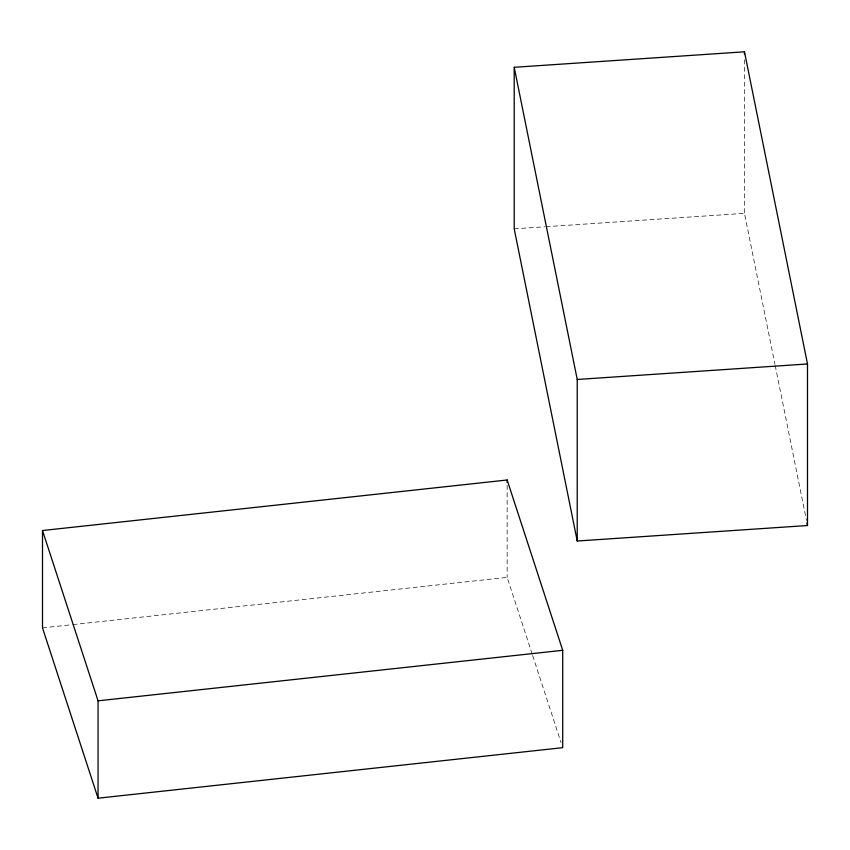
<?xml version="1.0" encoding="UTF-8"?>
<svg xmlns="http://www.w3.org/2000/svg" width="850" height="850" viewBox="0 0 850 850"><rect width="100%" height="100%" fill="white"/><g stroke="black" fill="none" stroke-linecap="round" stroke-linejoin="round"><path stroke-width="0.64" stroke-dasharray="4.25 3.19" d="M42.5 627.895L71.538 624.739M72.856 624.591L507.152 577.362L532.259 654.319M514.207 228.852L544.638 226.801M545.966 226.716L744.472 213.35L774.934 364.236M532.663 655.573L561.064 742.624M775.2 365.532L806.448 520.317M744.472 59.755L744.472 213.35M507.152 485.265L507.152 577.362"/><path stroke-width="1.27" d="M42.5 530.528L507.152 479.995L562.711 650.303L562.711 747.671L98.058 798.192L42.5 627.895L42.5 530.528L98.058 700.825L98.058 798.192M98.058 700.825L562.711 650.303M514.207 67.299L744.472 51.807L807.5 363.97L807.5 525.523L577.235 541.014L514.207 228.852L514.207 67.299L577.235 379.472L577.235 541.014M577.235 379.472L807.5 363.97M806.979 522.92L807.5 525.523M744.472 51.807L744.472 54.453M507.152 479.995L507.152 482.63"/></g></svg>
